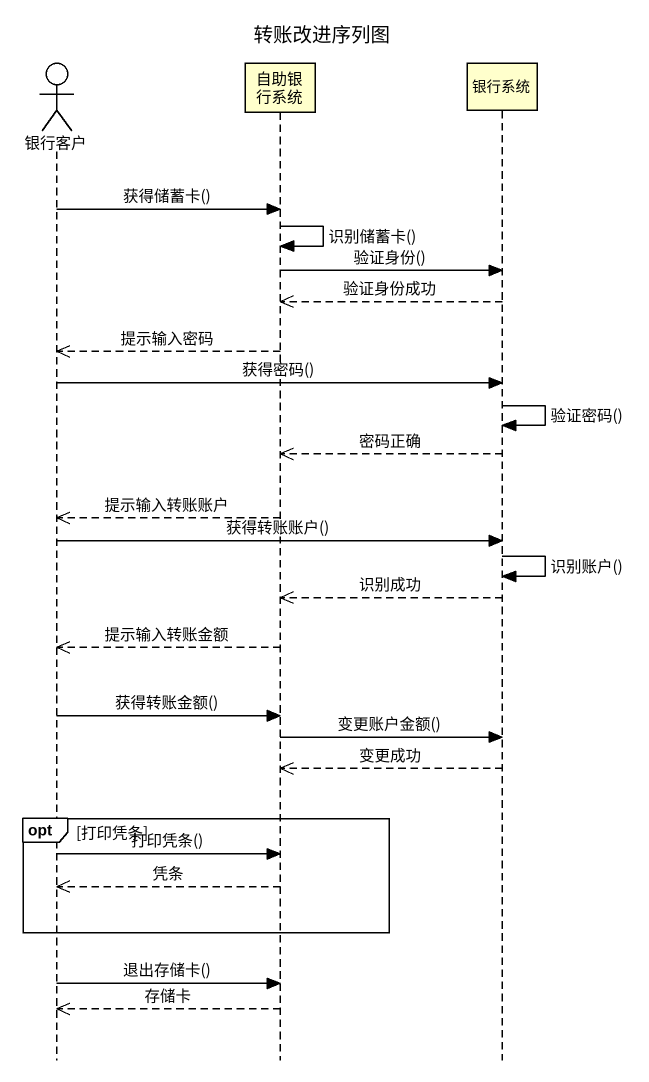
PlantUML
@startuml
title 转账改进序列图
hide footbox
actor 银行客户
participant 自助银行系统
participant 银行系统

银行客户 -> 自助银行系统 : 获得储蓄卡()
自助银行系统 -> 自助银行系统 : 识别储蓄卡()
自助银行系统 -> 银行系统 : 验证身份()
银行系统 -->> 自助银行系统 : 验证身份成功
自助银行系统 -->> 银行客户 : 提示输入密码
银行客户 -> 银行系统 : 获得密码()
银行系统 -> 银行系统 : 验证密码()
银行系统 -->> 自助银行系统 : 密码正确
自助银行系统 -->> 银行客户 : 提示输入转账账户
银行客户 -> 银行系统 : 获得转账账户()
银行系统 -> 银行系统 : 识别账户()
银行系统 -->> 自助银行系统 : 识别成功
自助银行系统 -->> 银行客户 : 提示输入转账金额
银行客户 -> 自助银行系统 : 获得转账金额()
自助银行系统 -> 银行系统 : 变更账户金额()
银行系统 -->> 自助银行系统 : 变更成功
opt 打印凭条
  银行客户 -> 自助银行系统 : 打印凭条()
  自助银行系统 -->> 银行客户 : 凭条
end
银行客户 -> 自助银行系统 : 退出存储卡()
自助银行系统 -->> 银行客户 : 存储卡
@enduml
